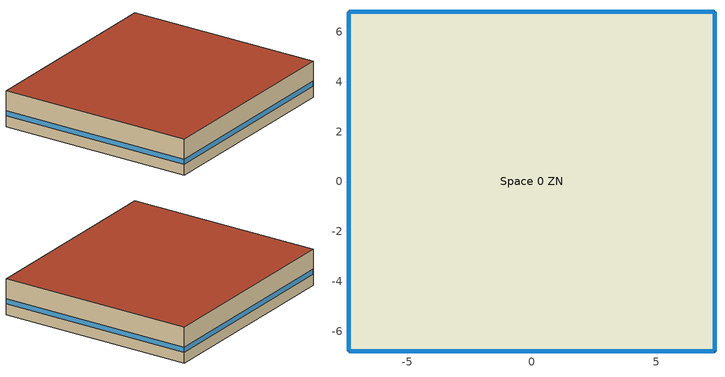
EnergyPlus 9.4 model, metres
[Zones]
Space 0 ZN
 floor ground (Foundation F 126 Perim 5667 Area 2004): 7.35,-6.82 -7.35,-6.82 -7.35,6.82 7.35,6.82 z0
 wall outside (Typical Insulated Steel Framed Exterior Wall R-6.67): -7.35,-6.82 7.35,-6.82 7.35,6.82 -7.35,6.82 -7.35,-6.82 z0:2.51
 window (U 1.22 SHGC 0.25 Simple Glazing Window SHGC 0.25): -7.32,-6.82 7.32,-6.82 / -7.35,6.79 -7.35,-6.79 / 7.32,6.82 -7.32,6.82 / 7.35,-6.79 7.35,6.79 z0.76:1.11
 roof outside (Typical IEAD Roof R-15.15): 7.35,6.82 -7.35,6.82 -7.35,-6.82 7.35,-6.82 z2.51
[Building]
-MidriseApartment-ASHRAE 169-2006-2A created: 2021-01-06 05:09:09 +0000: Terrain=City
[Site:Location]
Camp Mabry_TX_USA Design_Conditions: Latitude=30.32; Longitude=-97.77; Time Zone=-6; Elevation=198
[SizingPeriod:DesignDay] Day of Month=21; DryBulb Temperature Range Modifier Type=DefaultMultipliers; Humidity Condition Type=Wetbulb; Barometric Pressure=98969; Rain Indicator=No; Snow Indicator=No; Daylight Saving Time Indicator=No
Name | Month | Day Type | Maximum DryBulb Temperature | Daily DryBulb Temperature Range | Wetbulb or DewPoint at Maximum DryBulb | Wind Speed | Wind Direction | Solar Model Indicator | Sky Clearness | ASHRAE Clear Sky Optical Depth for Beam Irradiance taub | ASHRAE Clear Sky Optical Depth for Diffuse Irradiance taud
Camp Mabry Ann Htg 99.6% Condns DB | 1 | WinterDesignDay | -3 | 0 | -3 | 4.5 | 10 | ASHRAEClearSky | 0
Camp Mabry Ann Clg .4% Condns DB=>MWB | 8 | SummerDesignDay | 37.4 | 11.7 | 23.6 | 3.7 | 160 | ASHRAETau |  | 0.452 | 2.127
[Site:GroundTemperature:FCfactorMethod]
January Ground Temperature=20.3; February Ground Temperature=17.1; March Ground Temperature=12.5; April Ground Temperature=10.5; May Ground Temperature=12.8; June Ground Temperature=16.2; July Ground Temperature=20.5; August Ground Temperature=24; September Ground Temperature=27; October Ground Temperature=28.3; November Ground Temperature=28.2; December Ground Temperature=26.4
[Site:WaterMainsTemperature]
Calculation Method=Correlation; Annual Average Outdoor Air Temperature=20.3167; Maximum Difference In Monthly Average Outdoor Air Temperatures=17.8
[Material] Thermal Absorptance=0.9; Solar Absorptance=0.7; Visible Absorptance=0.7
Name | Roughness | Thickness | Conductivity | Density | Specific Heat
25mm Stucco | Smooth | 0.0254 | 0.72 | 1856 | 840
5/8 in. Gypsum Board | MediumSmooth | 0.0159 | 0.16 | 800 | 1090
Metal Roof Surface | Smooth | 0.0008 | 45.28 | 7824 | 500
Roof Membrane | VeryRough | 0.0095 | 0.16 | 1121.29 | 1460
Std Wood 6inch | MediumSmooth | 0.15 | 0.12 | 540 | 1210
[Material:NoMass] Roughness=Smooth; Thermal Absorptance=0.9; Solar Absorptance=0.7; Visible Absorptance=0.7
Name | Thermal Resistance
Typical Insulation R-14.03 | 2.47158
Typical Insulation R-4.49 | 0.790346
[WindowMaterial:SimpleGlazingSystem]
U 1.22 SHGC 0.25 Simple Glazing SHGC 0.25: UFactor=6.92748; Solar Heat Gain Coefficient=0.25; Visible Transmittance=0.11
[Construction]
InteriorFurnishings: Std Wood 6inch
Typical IEAD Roof R-15.15: Roof Membrane, Typical Insulation R-14.03, Metal Roof Surface
Typical Insulated Steel Framed Exterior Wall R-6.67: 25mm Stucco, 5/8 in. Gypsum Board, Typical Insulation R-4.49, 5/8 in. Gypsum Board
U 1.22 SHGC 0.25 Simple Glazing Window SHGC 0.25: U 1.22 SHGC 0.25 Simple Glazing SHGC 0.25
[Construction:FfactorGroundFloor]
Foundation F 126 Perim 5667 Area 2004: FFactor=1.26344; Area=200.404; PerimeterExposed=56.6656
[Zone]
Space 0 ZN: Multiplier=1; Part of Total Floor Area=Yes
[InternalMass]
Space 0 Mass: Construction=InteriorFurnishings; Zone or ZoneList=Space 0 ZN; Surface Area=400.808
[ZoneInfiltration:DesignFlowRate]
Space 0 Infiltration: Zone or ZoneList=Space 0 ZN; Schedule=MidriseApartment Infil; Design Flow Rate Calculation Method=Flow/ExteriorArea; Flow per Exterior Surface Area=0.000425257; Constant Term Coefficient=1; Temperature Term Coefficient=0; Velocity Term Coefficient=0; Velocity Squared Term Coefficient=0
[ZONEVENTILATION:DESIGNFLOWRATE]
Space 0 ZN  Ventilation per Person: Zone or ZoneList=Space 0 ZN; Schedule=MidriseApartment Apartment Occ; Design Flow Rate Calculation Method=Flow/Person; Flow Rate per Person=0.0169901; Fan Pressure Rise=0; Fan Total Efficiency=1; Constant Term Coefficient=1; Temperature Term Coefficient=0; Velocity Term Coefficient=0; Velocity Squared Term Coefficient=0; Minimum Indoor Temperature=-100; Maximum Indoor Temperature=100; Delta Temperature=-100; Minimum Outdoor Temperature=-100; Maximum Outdoor Temperature=100; Maximum Wind Speed=40
[Exterior:Lights]
NonDimming Exterior Lights Def: Schedule=ApartmentMidRise Exterior_Lgt_ALWAYS_ON; Design Level=164; Control Option=AstronomicalClock; EndUse Subcategory=General
[DesignSpecification:OutdoorAir]
Space Type 1 Ventilation: Outdoor Air Method=Sum; Outdoor Air Flow per Person=0.0169901; Outdoor Air Flow per Zone Floor Area=0; Outdoor Air Flow per Zone=0; Outdoor Air Flow Air Changes per Hour=0
[Sizing:Zone]
Space 0 ZN: Zone Cooling Design Supply Air Temperature Input Method=SupplyAirTemperature; Zone Cooling Design Supply Air Temperature=12.7778; Zone Cooling Design Supply Air Temperature Difference=11.11; Zone Heating Design Supply Air Temperature Input Method=SupplyAirTemperature; Zone Heating Design Supply Air Temperature=50; Zone Heating Design Supply Air Temperature Difference=11.11; Zone Cooling Design Supply Air Humidity Ratio=0.008; Zone Heating Design Supply Air Humidity Ratio=0.008; Design Specification Outdoor Air Object=Space Type 1 Ventilation; Cooling Design Air Flow Method=DesignDay; Cooling Design Air Flow Rate=0; Cooling Minimum Air Flow per Zone Floor Area=0.000762; Cooling Minimum Air Flow=0; Cooling Minimum Air Flow Fraction=0; Heating Design Air Flow Method=DesignDay; Heating Design Air Flow Rate=0; Heating Maximum Air Flow per Zone Floor Area=0.002032; Heating Maximum Air Flow=0.141576; Heating Maximum Air Flow Fraction=0.3; Account for Dedicated Outdoor Air System=No
[Sizing:System]
Space 0 ZN SAC: Type of Load to Size On=Sensible; Design Outdoor Air Flow Rate=Autosize; Central Heating Maximum System Air Flow Ratio=1; Preheat Design Temperature=7.22222; Preheat Design Humidity Ratio=0.008; Precool Design Temperature=12.7778; Precool Design Humidity Ratio=0.008; Central Cooling Design Supply Air Temperature=12.7778; Central Heating Design Supply Air Temperature=50; Type of Zone Sum to Use=NonCoincident; 100 Outdoor Air in Cooling=No; 100 Outdoor Air in Heating=No; Central Cooling Design Supply Air Humidity Ratio=0.0085; Central Heating Design Supply Air Humidity Ratio=0.008; Cooling Supply Air Flow Rate Method=DesignDay; Cooling Supply Air Flow Rate=0; Cooling Supply Air Flow Rate Per Floor Area=0.00996765; Cooling Fraction of Autosized Cooling Supply Air Flow Rate=1; Cooling Supply Air Flow Rate Per Unit Cooling Capacity=3.94755e-05; Heating Supply Air Flow Rate Method=DesignDay; Heating Supply Air Flow Rate=0; Heating Supply Air Flow Rate Per Floor Area=0.00996765; Heating Fraction of Autosized Heating Supply Air Flow Rate=1; Heating Fraction of Autosized Cooling Supply Air Flow Rate=1; Heating Supply Air Flow Rate Per Unit Heating Capacity=3.15882e-05; System Outdoor Air Method=ZoneSum; Zone Maximum Outdoor Air Fraction=1; Cooling Design Capacity Method=CoolingDesignCapacity; Cooling Design Capacity=Autosize; Cooling Design Capacity Per Floor Area=234.7; Fraction of Autosized Cooling Design Capacity=1; Heating Design Capacity Method=HeatingDesignCapacity; Heating Design Capacity=Autosize; Heating Design Capacity Per Floor Area=157; Fraction of Autosized Heating Design Capacity=1; Central Cooling Capacity Control Method=OnOff
[ZoneControl:Thermostat]
Space 0 ZN Thermostat: Zone or ZoneList=Space 0 ZN; Control Type Schedule=Space 0 ZN Thermostat Schedule; Control 1=Space Type 1 Thermostat 1; Temperature Difference Between Cutout And Setpoint=0
[ThermostatSetpoint:DualSetpoint]
Space Type 1 Thermostat 1: Heating Setpoint Temperature Schedule=MidriseApartment Apartment HtgSetp; Cooling Setpoint Temperature Schedule=MidriseApartment Apartment ClgSetp
[ZONEHVAC:IDEALLOADSAIRSYSTEM]
Space 0 ZN Ideal Loads Air System: Maximum Heating Supply Air Temperature=50; Minimum Cooling Supply Air Temperature=13; Maximum Heating Supply Air Humidity Ratio=0.0156; Minimum Cooling Supply Air Humidity Ratio=0.0077; Heating Limit=NoLimit; Cooling Limit=NoLimit; Dehumidification Control Type=ConstantSensibleHeatRatio; Cooling Sensible Heat Ratio=0.7; Humidification Control Type=None; Demand Controlled Ventilation Type=None; Outdoor Air Economizer Type=NoEconomizer; Heat Recovery Type=None; Sensible Heat Recovery Effectiveness=0.7; Latent Heat Recovery Effectiveness=0.65
[Zone equipment]
Space 0 ZN: Space 0 ZN Ideal Loads Air System
[Schedule:Day:Interval]
MidriseApartment Apartment HtgSetp Default; MidriseApartment Apartment HtgSetp Summer Design Day; MidriseApartment Apartment HtgSetp Winter Design Day: No, 24:00, 21.1
MidriseApartment Apartment ClgSetp Default; MidriseApartment Apartment ClgSetp Summer Design Day; MidriseApartment Apartment ClgSetp Winter Design Day: No, 24:00, 23.9
ApartmentMidRise Exterior_Lgt_ALWAYS_ON Default; ApartmentMidRise Exterior_Lgt_ALWAYS_ON Summer Design Day; ApartmentMidRise Exterior_Lgt_ALWAYS_ON Winter Design Day; MidriseApartment Infil Default; MidriseApartment Infil Summer Design Day; MidriseApartment Infil Winter Design Day: No, 24:00, 1
MidriseApartment Apartment Occ Default; MidriseApartment Apartment Occ Summer Design Day; MidriseApartment Apartment Occ Winter Design Day: No, 07:00, 1, 08:00, 0.85, 09:00, 0.39, 16:00, 0.25, 17:00, 0.3, 18:00, 0.52, 21:00, 0.87, 24:00, 1
[Schedule:Week:Daily]
MidriseApartment Apartment HtgSetp Week Rule - Jan1-Dec31: MidriseApartment Apartment HtgSetp Default, MidriseApartment Apartment HtgSetp Default, MidriseApartment Apartment HtgSetp Default, MidriseApartment Apartment HtgSetp Default, MidriseApartment Apartment HtgSetp Default, MidriseApartment Apartment HtgSetp Default, MidriseApartment Apartment HtgSetp Default, MidriseApartment Apartment HtgSetp Default, MidriseApartment Apartment HtgSetp Summer Design Day, MidriseApartment Apartment HtgSetp Winter Design Day, MidriseApartment Apartment HtgSetp Default, MidriseApartment Apartment HtgSetp Default
MidriseApartment Apartment ClgSetp Week Rule - Jan1-Dec31: MidriseApartment Apartment ClgSetp Default, MidriseApartment Apartment ClgSetp Default, MidriseApartment Apartment ClgSetp Default, MidriseApartment Apartment ClgSetp Default, MidriseApartment Apartment ClgSetp Default, MidriseApartment Apartment ClgSetp Default, MidriseApartment Apartment ClgSetp Default, MidriseApartment Apartment ClgSetp Default, MidriseApartment Apartment ClgSetp Summer Design Day, MidriseApartment Apartment ClgSetp Winter Design Day, MidriseApartment Apartment ClgSetp Default, MidriseApartment Apartment ClgSetp Default
ApartmentMidRise Exterior_Lgt_ALWAYS_ON Week Rule - Jan1-Dec31: ApartmentMidRise Exterior_Lgt_ALWAYS_ON Default, ApartmentMidRise Exterior_Lgt_ALWAYS_ON Default, ApartmentMidRise Exterior_Lgt_ALWAYS_ON Default, ApartmentMidRise Exterior_Lgt_ALWAYS_ON Default, ApartmentMidRise Exterior_Lgt_ALWAYS_ON Default, ApartmentMidRise Exterior_Lgt_ALWAYS_ON Default, ApartmentMidRise Exterior_Lgt_ALWAYS_ON Default, ApartmentMidRise Exterior_Lgt_ALWAYS_ON Default, ApartmentMidRise Exterior_Lgt_ALWAYS_ON Summer Design Day, ApartmentMidRise Exterior_Lgt_ALWAYS_ON Winter Design Day, ApartmentMidRise Exterior_Lgt_ALWAYS_ON Default, ApartmentMidRise Exterior_Lgt_ALWAYS_ON Default
MidriseApartment Apartment Occ Week Rule - Jan1-Dec31: MidriseApartment Apartment Occ Default, MidriseApartment Apartment Occ Default, MidriseApartment Apartment Occ Default, MidriseApartment Apartment Occ Default, MidriseApartment Apartment Occ Default, MidriseApartment Apartment Occ Default, MidriseApartment Apartment Occ Default, MidriseApartment Apartment Occ Default, MidriseApartment Apartment Occ Summer Design Day, MidriseApartment Apartment Occ Winter Design Day, MidriseApartment Apartment Occ Default, MidriseApartment Apartment Occ Default
MidriseApartment Infil Week Rule - Jan1-Dec31: MidriseApartment Infil Default, MidriseApartment Infil Default, MidriseApartment Infil Default, MidriseApartment Infil Default, MidriseApartment Infil Default, MidriseApartment Infil Default, MidriseApartment Infil Default, MidriseApartment Infil Default, MidriseApartment Infil Summer Design Day, MidriseApartment Infil Winter Design Day, MidriseApartment Infil Default, MidriseApartment Infil Default
[Schedule:Year]
MidriseApartment Apartment HtgSetp: MidriseApartment Apartment HtgSetp Week Rule - Jan1-Dec31, 1, 1, 12, 31
MidriseApartment Apartment ClgSetp: MidriseApartment Apartment ClgSetp Week Rule - Jan1-Dec31, 1, 1, 12, 31
ApartmentMidRise Exterior_Lgt_ALWAYS_ON: ApartmentMidRise Exterior_Lgt_ALWAYS_ON Week Rule - Jan1-Dec31, 1, 1, 12, 31
MidriseApartment Apartment Occ: MidriseApartment Apartment Occ Week Rule - Jan1-Dec31, 1, 1, 12, 31
MidriseApartment Infil: MidriseApartment Infil Week Rule - Jan1-Dec31, 1, 1, 12, 31
[Schedule:Compact]
Space 0 ZN Thermostat Schedule: Through: 12/31, For: AllDays, Until: 24:00, 4
